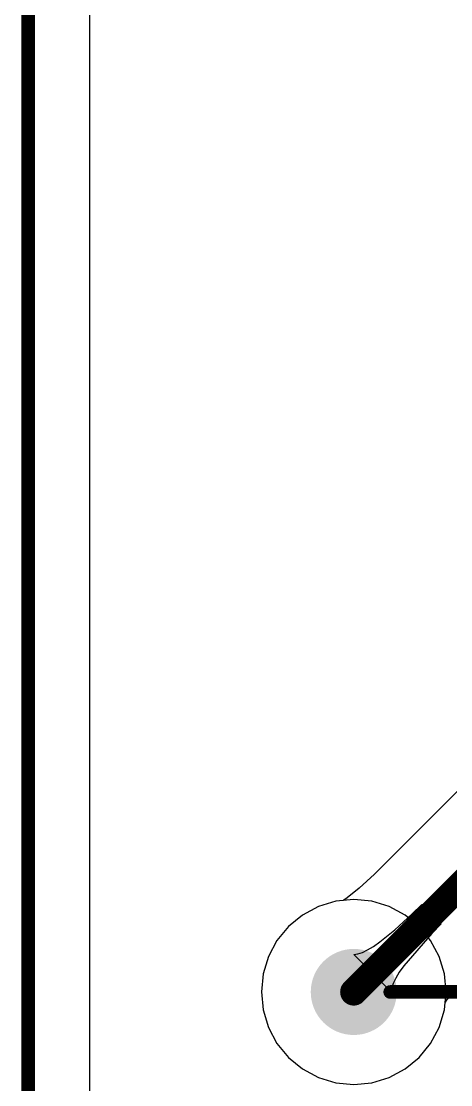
# Model space of a CAD drawing. Header units: millimetres. Extents: x 0 to 190, y 0 to 100.
# Drawn here: x -0.13 to 7.89, y 13.38 to 33.2 of the extents above; entities that cross this region are included whole.
import ezdxf

# ---------------------------------------------------------------- set-up
doc = ezdxf.new("R2010")
doc.units = ezdxf.units.MM
for name, color, linetype in [('BottomLayer', 5, 'Continuous'), ('BottomSolder', 6, 'Continuous'), ('KeepOutLayer', 6, 'Continuous'), ('MultiLayer', 9, 'Continuous'), ('PadHoleLayer', 156, 'Continuous'), ('TopLayer', 1, 'Continuous'), ('TopOverlay', 2, 'Continuous'), ('TopSolder', 216, 'Continuous')]:
    doc.layers.add(name, color=color, linetype=linetype)

msp = doc.modelspace()

# ---------------------------------------------------------------- hatches: boundary and pattern name
at = {"layer": 'BottomLayer'}
h = msp.add_hatch(color=5, dxfattribs=at)
edge = h.paths.add_edge_path()
edge.add_arc((6.076, 15.113), 0.7, 0, 360)
at = {"layer": 'BottomSolder'}
h = msp.add_hatch(color=6, dxfattribs=at)
edge = h.paths.add_edge_path()
edge.add_arc((6.076, 15.113), 0.802, 0, 360)
at = {"layer": 'MultiLayer'}
h = msp.add_hatch(color=9, dxfattribs=at)
edge = h.paths.add_edge_path()
edge.add_arc((6.076, 15.113), 0.7, 0, 360)
at = {"layer": 'PadHoleLayer'}
h = msp.add_hatch(color=156, dxfattribs=at)
edge = h.paths.add_edge_path()
edge.add_arc((6.076, 15.113), 0.3, 0, 360)
at = {"layer": 'TopLayer'}
h = msp.add_hatch(color=1, dxfattribs=at)
edge = h.paths.add_edge_path()
edge.add_arc((6.076, 15.113), 0.7, 0, 360)
at = {"layer": 'TopSolder'}
h = msp.add_hatch(color=216, dxfattribs=at)
edge = h.paths.add_edge_path()
edge.add_arc((6.076, 15.113), 0.802, 0, 360)

# ---------------------------------------------------------------- linework, layer by layer
at = {"layer": 'BottomLayer'}
for p, q in [((1.153, 1.175), (1.153, 98.923)), ((9, 19.848), (6.463, 17.311)), ((6.462, 17.311), (6.175, 17.047)), ((6.463, 17.311), (6.462, 17.311)), ((6.175, 17.047), (5.951, 16.868)), ((5.951, 16.868), (5.889, 16.825)), ((5.416, 16.706), (5.118, 16.547)), ((5.74, 16.804), (5.416, 16.706)), ((5.877, 16.818), (5.74, 16.804)), ((5.889, 16.825), (5.877, 16.818)), ((7.167, 16.567), (7.348, 16.744)), ((7.348, 16.744), (7.707, 16.385)), ((5.118, 16.547), (4.857, 16.332)), ((6.842, 16.269), (7.167, 16.567)), ((4.857, 16.332), (4.642, 16.071)), ((6.564, 16.046), (6.842, 16.269)), ((7.707, 16.385), (7.53, 16.204)), ((4.642, 16.071), (4.483, 15.773)), ((7.53, 16.204), (7.009, 15.601)), ((6.236, 15.85), (6.333, 15.897)), ((6.333, 15.897), (6.443, 15.962)), ((6.443, 15.962), (6.564, 16.046)), ((4.483, 15.773), (4.385, 15.449)), ((6.076, 15.813), (6.15, 15.822)), ((6.776, 15.113), (6.076, 15.813)), ((6.15, 15.822), (6.236, 15.85)), ((6.925, 15.48), (6.86, 15.37)), ((7.009, 15.601), (6.925, 15.48)), ((7.82, 14.973), (8.283, 15.508)), ((4.385, 15.449), (4.352, 15.113)), ((6.813, 15.273), (6.785, 15.187)), ((6.86, 15.37), (6.813, 15.273)), ((4.352, 15.113), (4.385, 14.777)), ((6.785, 15.187), (6.776, 15.113)), ((7.767, 14.777), (7.781, 14.914)), ((7.781, 14.914), (7.788, 14.926)), ((7.788, 14.926), (7.82, 14.973)), ((4.385, 14.777), (4.483, 14.453)), ((7.669, 14.453), (7.767, 14.777)), ((4.483, 14.453), (4.642, 14.155)), ((7.51, 14.155), (7.669, 14.453)), ((4.642, 14.155), (4.857, 13.894)), ((7.295, 13.894), (7.51, 14.155)), ((4.857, 13.894), (5.118, 13.679)), ((7.034, 13.679), (7.295, 13.894)), ((5.118, 13.679), (5.416, 13.52)), ((6.736, 13.52), (7.034, 13.679)), ((5.416, 13.52), (5.74, 13.422)), ((6.412, 13.422), (6.736, 13.52)), ((5.74, 13.422), (6.076, 13.389)), ((6.076, 13.389), (6.412, 13.422))]:
    msp.add_line(p, q, dxfattribs=at)
at = {"layer": 'BottomLayer', "const_width": 0.508}
msp.add_lwpolyline([(6.076, 15.113), (10.668, 19.705)], dxfattribs=at)
at = {"layer": 'BottomLayer', "const_width": 0.254}
msp.add_lwpolyline([(5.949, 15.113, 1), (6.203, 15.113, 1)], format="xyb", close=True, dxfattribs=at)
at = {"layer": 'KeepOutLayer', "const_width": 0.254}
msp.add_lwpolyline([(0, 0), (0, 100.076)], dxfattribs=at)
at = {"layer": 'TopLayer'}
for p, q in [((1.153, 1.175), (1.153, 98.923)), ((5.416, 16.706), (5.118, 16.547)), ((5.74, 16.804), (5.416, 16.706)), ((6.076, 16.837), (5.74, 16.804)), ((6.412, 16.804), (6.076, 16.837)), ((6.736, 16.706), (6.412, 16.804)), ((7.034, 16.547), (6.736, 16.706)), ((5.118, 16.547), (4.857, 16.332)), ((7.295, 16.332), (7.034, 16.547)), ((4.857, 16.332), (4.642, 16.071)), ((7.51, 16.071), (7.295, 16.332)), ((4.642, 16.071), (4.483, 15.773)), ((7.669, 15.773), (7.51, 16.071)), ((4.483, 15.773), (4.385, 15.449)), ((7.767, 15.449), (7.669, 15.773)), ((4.385, 15.449), (4.352, 15.113)), ((7.8, 15.113), (7.767, 15.449)), ((4.352, 15.113), (4.385, 14.777)), ((7.767, 14.777), (7.8, 15.113)), ((4.385, 14.777), (4.483, 14.453)), ((7.669, 14.453), (7.767, 14.777)), ((4.483, 14.453), (4.642, 14.155)), ((7.51, 14.155), (7.669, 14.453)), ((4.642, 14.155), (4.857, 13.894)), ((7.295, 13.894), (7.51, 14.155)), ((4.857, 13.894), (5.118, 13.679)), ((7.034, 13.679), (7.295, 13.894)), ((5.118, 13.679), (5.416, 13.52)), ((6.736, 13.52), (7.034, 13.679)), ((5.416, 13.52), (5.74, 13.422)), ((6.412, 13.422), (6.736, 13.52)), ((5.74, 13.422), (6.076, 13.389)), ((6.076, 13.389), (6.412, 13.422))]:
    msp.add_line(p, q, dxfattribs=at)
at = {"layer": 'TopOverlay', "const_width": 0.254}
msp.add_lwpolyline([(6.756, 15.113), (8.077, 15.113)], dxfattribs=at)
at = {"layer": 'TopOverlay', "const_width": 0.127}
msp.add_lwpolyline([(6.693, 15.113, 1), (6.82, 15.113, 1)], format="xyb", close=True, dxfattribs=at)

doc.saveas('drawing.dxf')
